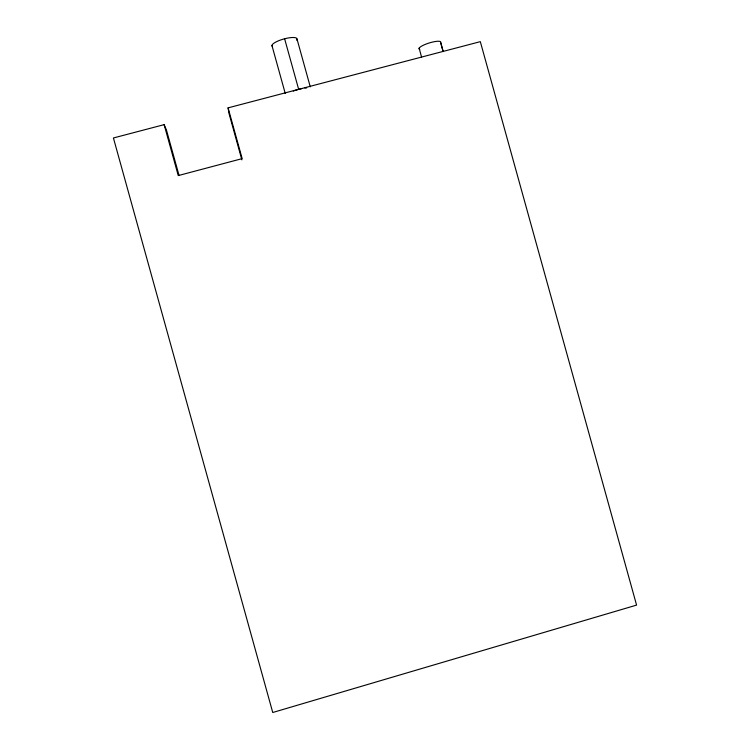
<?xml version="1.0" encoding="UTF-8"?>
<svg xmlns="http://www.w3.org/2000/svg" width="750" height="750" viewBox="0 0 750 750"><rect width="100%" height="100%" fill="white"/><g stroke="black" fill="none" stroke-linecap="round" stroke-linejoin="round"><path stroke-width="1.12" d="M443.166 51.497L440.7 42.591A11.381 2.513 -17.3 0 0 431.512 42.319A11.381 2.513 -17.3 0 0 419.147 48.159L419.109 48.244A11.381 2.513 -17.3 0 0 419.756 49.331M440.7 42.591L443.119 51.591M179.016 175.359L166.416 129.938L164.138 124.65L113.419 137.972L272.747 712.5L636.581 605.109L480.319 41.653L228.075 107.869L229.012 113.484L241.875 159.863M419.147 48.159L421.575 57.169M297.019 39.075L310.275 86.85M272.4 46.369A12.984 3.366 -15.8 0 1 284.616 38.766L298.659 89.344M271.969 45.581L285.234 93.431M228.075 107.869L242.156 158.625L178.256 175.584L164.138 124.65M293.287 91.031A12.984 2.812 -15.7 0 1 301.922 88.584M304.931 88.087A12.984 2.812 -15.7 0 1 306.703 87.928M284.616 38.766A12.984 3.366 -15.8 0 1 296.531 40.097"/></g></svg>
